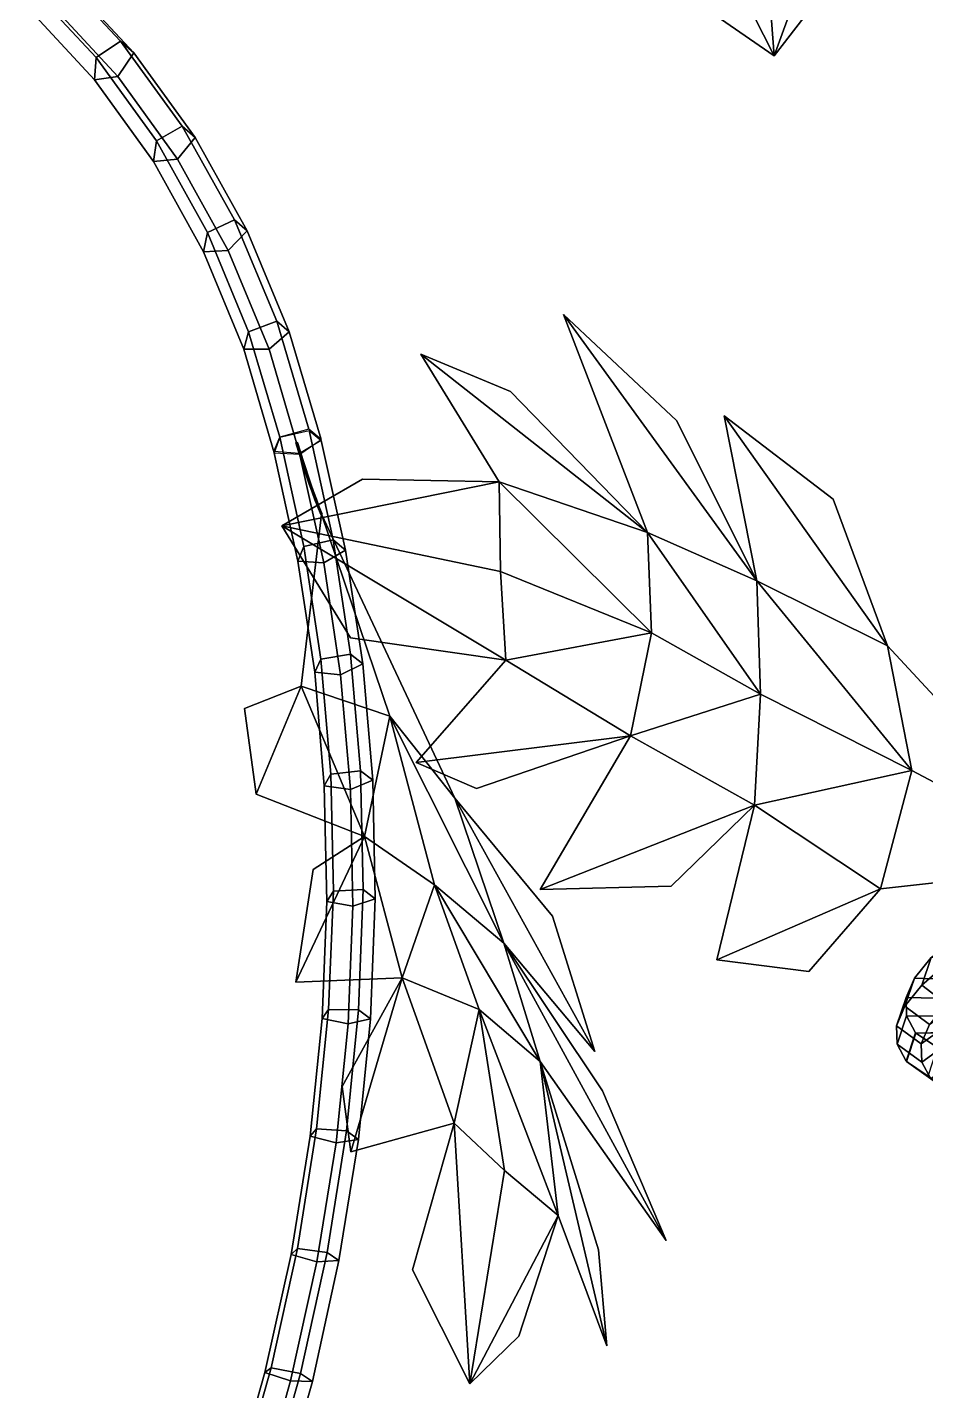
# Model space of a CAD drawing. Header units: metres. Extents: x -349 to 464, y -383 to 362.
# Drawn here: x -6.1 to 35.1, y -124.9 to -62.4 of the extents above; entities that cross this region are included whole.
import ezdxf

# ---------------------------------------------------------------- set-up
doc = ezdxf.new("R2010")
doc.units = ezdxf.units.M

msp = doc.modelspace()

# ---------------------------------------------------------------- linework, layer by layer
at = {"layer": 'Breeder_Leaf', "color": 3}
for points in [[(22.7581, -53.06936, 249.7879), (28.1727, -63.7294, 250.5452), (27.3809, -53.1808, 248.9591)], [(22.7581, -53.06936, 249.7879), (27.3809, -53.1808, 248.9591), (28.1727, -63.7294, 250.5452)], [(22.7581, -53.06936, 249.7879), (23.2559, -60.3267, 249.7705), (28.1727, -63.7294, 250.5452)], [(22.7581, -53.06936, 249.7879), (28.1727, -63.7294, 250.5452), (23.2559, -60.3267, 249.7705)], [(27.3809, -53.1808, 248.9591), (28.1727, -63.7294, 250.5452), (32.01617, -53.1483, 248.2997)], [(27.3809, -53.1808, 248.9591), (32.01617, -53.1483, 248.2997), (28.1727, -63.7294, 250.5452)], [(28.1727, -63.7294, 250.5452), (31.248, -59.7363, 249.2696), (32.01617, -53.1483, 248.2997)], [(28.1727, -63.7294, 250.5452), (32.01617, -53.1483, 248.2997), (31.248, -59.7363, 249.2696)], [(22.3578, -85.5794, 542.5126), (18.511, -75.5834, 544.1774), (27.3765, -87.7882, 548.0969)], [(22.3578, -85.5794, 542.5126), (27.3765, -87.7882, 548.0969), (18.511, -75.5834, 544.1774)], [(18.511, -75.5834, 544.1774), (23.6957, -80.4348, 547.5725), (27.3765, -87.7882, 548.0969)], [(18.511, -75.5834, 544.1774), (27.3765, -87.7882, 548.0969), (23.6957, -80.4348, 547.5725)], [(15.5697, -83.2529, 537.2863), (11.9712, -77.4061, 539.7422), (22.3578, -85.5794, 542.5126)], [(15.5697, -83.2529, 537.2863), (22.3578, -85.5794, 542.5126), (11.9712, -77.4061, 539.7422)], [(11.9712, -77.4061, 539.7422), (16.08, -79.1134, 541.9108), (22.3578, -85.5794, 542.5126)], [(11.9712, -77.4061, 539.7422), (22.3578, -85.5794, 542.5126), (16.08, -79.1134, 541.9108)], [(27.3765, -87.7882, 548.0969), (25.8782, -80.2352, 551.5071), (33.3551, -90.7683, 554.6625)], [(27.3765, -87.7882, 548.0969), (33.3551, -90.7683, 554.6625), (25.8782, -80.2352, 551.5071)], [(25.8782, -80.2352, 551.5071), (30.8772, -84.04655, 554.3348), (33.3551, -90.7683, 554.6625)], [(25.8782, -80.2352, 551.5071), (33.3551, -90.7683, 554.6625), (30.8772, -84.04655, 554.3348)], [(5.6107, -85.2734, 531.9468), (9.2979, -83.1346, 534.9232), (15.5697, -83.2529, 537.2863)], [(5.6107, -85.2734, 531.9468), (15.5697, -83.2529, 537.2863), (9.2979, -83.1346, 534.9232)], [(15.6291, -87.3683, 535.0544), (5.6107, -85.2734, 531.9468), (15.5697, -83.2529, 537.2863)], [(15.6291, -87.3683, 535.0544), (15.5697, -83.2529, 537.2863), (5.6107, -85.2734, 531.9468)], [(22.5442, -90.1741, 540.2346), (15.5697, -83.2529, 537.2863), (22.3578, -85.5794, 542.5126)], [(22.5442, -90.1741, 540.2346), (22.3578, -85.5794, 542.5126), (15.5697, -83.2529, 537.2863)], [(22.5442, -90.1741, 540.2346), (15.6291, -87.3683, 535.0544), (15.5697, -83.2529, 537.2863)], [(22.5442, -90.1741, 540.2346), (15.5697, -83.2529, 537.2863), (15.6291, -87.3683, 535.0544)], [(6.4842, -92.6164, 485.5695), (10.5575, -93.9841, 481.1674), (7.4205, -84.7323, 473.0468)], [(6.4842, -92.6164, 485.5695), (7.4205, -84.7323, 473.0468), (10.5575, -93.9841, 481.1674)], [(7.4205, -84.7323, 473.0468), (10.5575, -93.9841, 481.1674), (13.5386, -97.7473, 476.6567)], [(7.4205, -84.7323, 473.0468), (13.5386, -97.7473, 476.6567), (10.5575, -93.9841, 481.1674)], [(15.8633, -91.4254, 532.6975), (5.6107, -85.2734, 531.9468), (15.6291, -87.3683, 535.0544)], [(15.8633, -91.4254, 532.6975), (15.6291, -87.3683, 535.0544), (5.6107, -85.2734, 531.9468)], [(15.8633, -91.4254, 532.6975), (8.7507, -90.4061, 531.562), (5.6107, -85.2734, 531.9468)], [(15.8633, -91.4254, 532.6975), (5.6107, -85.2734, 531.9468), (8.7507, -90.4061, 531.562)], [(27.5464, -92.9791, 545.518), (22.3578, -85.5794, 542.5126), (27.3765, -87.7882, 548.0969)], [(27.5464, -92.9791, 545.518), (27.3765, -87.7882, 548.0969), (22.3578, -85.5794, 542.5126)], [(27.5464, -92.9791, 545.518), (22.5442, -90.1741, 540.2346), (22.3578, -85.5794, 542.5126)], [(27.5464, -92.9791, 545.518), (22.3578, -85.5794, 542.5126), (22.5442, -90.1741, 540.2346)], [(15.8633, -91.4254, 532.6975), (15.6291, -87.3683, 535.0544), (22.5442, -90.1741, 540.2346)], [(15.8633, -91.4254, 532.6975), (22.5442, -90.1741, 540.2346), (15.6291, -87.3683, 535.0544)], [(34.4834, -96.4858, 551.5913), (27.3765, -87.7882, 548.0969), (33.3551, -90.7683, 554.6625)], [(34.4834, -96.4858, 551.5913), (33.3551, -90.7683, 554.6625), (27.3765, -87.7882, 548.0969)], [(34.4834, -96.4858, 551.5913), (27.5464, -92.9791, 545.518), (27.3765, -87.7882, 548.0969)], [(34.4834, -96.4858, 551.5913), (27.3765, -87.7882, 548.0969), (27.5464, -92.9791, 545.518)], [(21.581, -94.8968, 538.2732), (15.8633, -91.4254, 532.6975), (22.5442, -90.1741, 540.2346)], [(21.581, -94.8968, 538.2732), (22.5442, -90.1741, 540.2346), (15.8633, -91.4254, 532.6975)], [(21.581, -94.8968, 538.2732), (22.5442, -90.1741, 540.2346), (27.5464, -92.9791, 545.518)], [(21.581, -94.8968, 538.2732), (27.5464, -92.9791, 545.518), (22.5442, -90.1741, 540.2346)], [(42.7002, -100.8336, 560.2495), (34.4834, -96.4858, 551.5913), (33.3551, -90.7683, 554.6625)], [(42.7002, -100.8336, 560.2495), (33.3551, -90.7683, 554.6625), (34.4834, -96.4858, 551.5913)], [(21.581, -94.8968, 538.2732), (11.7677, -96.1119, 530.3416), (15.8633, -91.4254, 532.6975)], [(21.581, -94.8968, 538.2732), (15.8633, -91.4254, 532.6975), (11.7677, -96.1119, 530.3416)], [(6.4842, -92.6164, 485.5695), (3.8943, -93.6415, 492.2116), (4.4237, -97.5684, 497.6958)], [(6.4842, -92.6164, 485.5695), (4.4237, -97.5684, 497.6958), (3.8943, -93.6415, 492.2116)], [(6.4842, -92.6164, 485.5695), (4.4237, -97.5684, 497.6958), (9.3945, -99.4993, 491.2122)], [(6.4842, -92.6164, 485.5695), (9.3945, -99.4993, 491.2122), (4.4237, -97.5684, 497.6958)], [(6.4842, -92.6164, 485.5695), (9.3945, -99.4993, 491.2122), (10.5575, -93.9841, 481.1674)], [(6.4842, -92.6164, 485.5695), (10.5575, -93.9841, 481.1674), (9.3945, -99.4993, 491.2122)], [(27.2657, -98.06477, 542.7551), (21.581, -94.8968, 538.2732), (27.5464, -92.9791, 545.518)], [(27.2657, -98.06477, 542.7551), (27.5464, -92.9791, 545.518), (21.581, -94.8968, 538.2732)], [(27.2657, -98.06477, 542.7551), (27.5464, -92.9791, 545.518), (34.4834, -96.4858, 551.5913)], [(27.2657, -98.06477, 542.7551), (34.4834, -96.4858, 551.5913), (27.5464, -92.9791, 545.518)], [(9.3945, -99.4993, 491.2122), (12.6065, -101.722, 486.9322), (10.5575, -93.9841, 481.1674)], [(9.3945, -99.4993, 491.2122), (10.5575, -93.9841, 481.1674), (12.6065, -101.722, 486.9322)], [(10.5575, -93.9841, 481.1674), (15.7727, -104.3892, 482.8718), (13.5386, -97.7473, 476.6567)], [(10.5575, -93.9841, 481.1674), (13.5386, -97.7473, 476.6567), (15.7727, -104.3892, 482.8718)], [(10.5575, -93.9841, 481.1674), (12.6065, -101.722, 486.9322), (15.7727, -104.3892, 482.8718)], [(10.5575, -93.9841, 481.1674), (15.7727, -104.3892, 482.8718), (12.6065, -101.722, 486.9322)], [(21.581, -94.8968, 538.2732), (14.5302, -97.3045, 532.0587), (11.7677, -96.1119, 530.3416)], [(21.581, -94.8968, 538.2732), (11.7677, -96.1119, 530.3416), (14.5302, -97.3045, 532.0587)], [(27.2657, -98.06477, 542.7551), (17.4367, -101.9348, 531.1854), (21.581, -94.8968, 538.2732)], [(27.2657, -98.06477, 542.7551), (21.581, -94.8968, 538.2732), (17.4367, -101.9348, 531.1854)], [(33.04763, -101.8982, 549.0446), (27.2657, -98.06477, 542.7551), (34.4834, -96.4858, 551.5913)], [(33.04763, -101.8982, 549.0446), (34.4834, -96.4858, 551.5913), (27.2657, -98.06477, 542.7551)], [(33.04763, -101.8982, 549.0446), (34.4834, -96.4858, 551.5913), (42.7002, -100.8336, 560.2495)], [(33.04763, -101.8982, 549.0446), (42.7002, -100.8336, 560.2495), (34.4834, -96.4858, 551.5913)], [(15.7727, -104.3892, 482.8718), (19.9515, -109.364, 477.5136), (13.5386, -97.7473, 476.6567)], [(15.7727, -104.3892, 482.8718), (13.5386, -97.7473, 476.6567), (19.9515, -109.364, 477.5136)], [(19.9515, -109.364, 477.5136), (18.01659, -103.1603, 475.2153), (13.5386, -97.7473, 476.6567)], [(19.9515, -109.364, 477.5136), (13.5386, -97.7473, 476.6567), (18.01659, -103.1603, 475.2153)], [(27.2657, -98.06477, 542.7551), (23.4522, -101.7829, 536.4878), (17.4367, -101.9348, 531.1854)], [(27.2657, -98.06477, 542.7551), (17.4367, -101.9348, 531.1854), (23.4522, -101.7829, 536.4878)], [(33.04763, -101.8982, 549.0446), (25.5359, -105.1609, 538.6166), (27.2657, -98.06477, 542.7551)], [(33.04763, -101.8982, 549.0446), (27.2657, -98.06477, 542.7551), (25.5359, -105.1609, 538.6166)], [(9.3945, -99.4993, 491.2122), (6.2395, -106.1819, 505.0264), (11.1258, -105.9848, 495.3812)], [(9.3945, -99.4993, 491.2122), (11.1258, -105.9848, 495.3812), (6.2395, -106.1819, 505.0264)], [(9.3945, -99.4993, 491.2122), (7.04162, -101.0133, 498.9464), (6.2395, -106.1819, 505.0264)], [(9.3945, -99.4993, 491.2122), (6.2395, -106.1819, 505.0264), (7.04162, -101.0133, 498.9464)], [(9.3945, -99.4993, 491.2122), (11.1258, -105.9848, 495.3812), (12.6065, -101.722, 486.9322)], [(9.3945, -99.4993, 491.2122), (12.6065, -101.722, 486.9322), (11.1258, -105.9848, 495.3812)], [(11.1258, -105.9848, 495.3812), (14.6494, -107.4305, 491.8354), (12.6065, -101.722, 486.9322)], [(11.1258, -105.9848, 495.3812), (12.6065, -101.722, 486.9322), (14.6494, -107.4305, 491.8354)], [(12.6065, -101.722, 486.9322), (17.4377, -109.8229, 488.2526), (15.7727, -104.3892, 482.8718)], [(12.6065, -101.722, 486.9322), (15.7727, -104.3892, 482.8718), (17.4377, -109.8229, 488.2526)], [(12.6065, -101.722, 486.9322), (14.6494, -107.4305, 491.8354), (17.4377, -109.8229, 488.2526)], [(12.6065, -101.722, 486.9322), (17.4377, -109.8229, 488.2526), (14.6494, -107.4305, 491.8354)], [(33.04763, -101.8982, 549.0446), (29.76, -105.6863, 543.8757), (25.5359, -105.1609, 538.6166)], [(33.04763, -101.8982, 549.0446), (25.5359, -105.1609, 538.6166), (29.76, -105.6863, 543.8757)], [(17.4377, -109.8229, 488.2526), (23.2127, -118.0252, 484.1461), (15.7727, -104.3892, 482.8718)], [(17.4377, -109.8229, 488.2526), (15.7727, -104.3892, 482.8718), (23.2127, -118.0252, 484.1461)], [(23.2127, -118.0252, 484.1461), (20.3018, -111.1596, 481.6291), (15.7727, -104.3892, 482.8718)], [(23.2127, -118.0252, 484.1461), (15.7727, -104.3892, 482.8718), (20.3018, -111.1596, 481.6291)], [(11.1258, -105.9848, 495.3812), (8.375, -110.9667, 503.239), (8.7609, -113.9531, 504.952)], [(11.1258, -105.9848, 495.3812), (8.7609, -113.9531, 504.952), (8.375, -110.9667, 503.239)], [(11.1258, -105.9848, 495.3812), (8.7609, -113.9531, 504.952), (13.5015, -112.6402, 500.4697)], [(11.1258, -105.9848, 495.3812), (13.5015, -112.6402, 500.4697), (8.7609, -113.9531, 504.952)], [(11.1258, -105.9848, 495.3812), (13.5015, -112.6402, 500.4697), (14.6494, -107.4305, 491.8354)], [(11.1258, -105.9848, 495.3812), (14.6494, -107.4305, 491.8354), (13.5015, -112.6402, 500.4697)], [(13.5015, -112.6402, 500.4697), (15.8021, -114.8153, 496.999), (14.6494, -107.4305, 491.8354)], [(13.5015, -112.6402, 500.4697), (14.6494, -107.4305, 491.8354), (15.8021, -114.8153, 496.999)], [(14.6494, -107.4305, 491.8354), (18.2751, -116.8649, 493.5925), (17.4377, -109.8229, 488.2526)], [(14.6494, -107.4305, 491.8354), (17.4377, -109.8229, 488.2526), (18.2751, -116.8649, 493.5925)], [(14.6494, -107.4305, 491.8354), (15.8021, -114.8153, 496.999), (18.2751, -116.8649, 493.5925)], [(14.6494, -107.4305, 491.8354), (18.2751, -116.8649, 493.5925), (15.8021, -114.8153, 496.999)], [(18.2751, -116.8649, 493.5925), (20.4932, -122.8508, 490.069), (17.4377, -109.8229, 488.2526)], [(18.2751, -116.8649, 493.5925), (17.4377, -109.8229, 488.2526), (20.4932, -122.8508, 490.069)], [(20.4932, -122.8508, 490.069), (20.1188, -118.4391, 487.8562), (17.4377, -109.8229, 488.2526)], [(20.4932, -122.8508, 490.069), (17.4377, -109.8229, 488.2526), (20.1188, -118.4391, 487.8562)], [(13.5015, -112.6402, 500.4697), (11.5896, -119.3556, 502.5107), (14.2133, -124.585, 501.0541)], [(13.5015, -112.6402, 500.4697), (14.2133, -124.585, 501.0541), (11.5896, -119.3556, 502.5107)], [(13.5015, -112.6402, 500.4697), (14.2133, -124.585, 501.0541), (15.8021, -114.8153, 496.999)], [(13.5015, -112.6402, 500.4697), (15.8021, -114.8153, 496.999), (14.2133, -124.585, 501.0541)], [(15.8021, -114.8153, 496.999), (14.2133, -124.585, 501.0541), (18.2751, -116.8649, 493.5925)], [(15.8021, -114.8153, 496.999), (18.2751, -116.8649, 493.5925), (14.2133, -124.585, 501.0541)], [(14.2133, -124.585, 501.0541), (16.4694, -122.403, 496.9095), (18.2751, -116.8649, 493.5925)], [(14.2133, -124.585, 501.0541), (18.2751, -116.8649, 493.5925), (16.4694, -122.403, 496.9095)]]:
    msp.add_3dface(points, dxfattribs=at)
at = {"layer": 'Breeder_Petiole', "color": 3}
for points in [[(-5.00694, -59.6003, 456.051), (-1.7863, -63.05498, 459.4606), (-2.9032, -63.8136, 459.7438), (-6.04867, -60.4317, 456.407)], [(-4.3786, -60.1415, 454.9485), (-1.1739, -63.5863, 458.3445), (-1.7863, -63.05498, 459.4606), (-5.00694, -59.6003, 456.051)], [(-6.04867, -60.4317, 456.407), (-2.9032, -63.8136, 459.7438), (-2.9787, -64.832, 458.782), (-6.06078, -61.5059, 455.5047)], [(-5.02624, -61.3125, 454.6128), (-1.9066, -64.6783, 457.9274), (-1.1739, -63.5863, 458.3445), (-4.3786, -60.1415, 454.9485)], [(-6.06078, -61.5059, 455.5047), (-2.9787, -64.832, 458.782), (-1.9066, -64.6783, 457.9274), (-5.02624, -61.3125, 454.6128)], [(-1.7863, -63.05498, 459.4606), (1.03756, -66.9502, 462.7446), (-0.146, -67.6262, 462.9574), (-2.9032, -63.8136, 459.7438)], [(-1.1739, -63.5863, 458.3445), (1.6354, -67.4697, 461.615), (1.03756, -66.9502, 462.7446), (-1.7863, -63.05498, 459.4606)], [(-1.9066, -64.6783, 457.9274), (0.8268, -68.4715, 461.1192), (1.6354, -67.4697, 461.615), (-1.1739, -63.5863, 458.3445)], [(-2.9032, -63.8136, 459.7438), (-0.146, -67.6262, 462.9574), (-0.2782, -68.5806, 461.9377), (-2.9787, -64.832, 458.782)], [(-2.9787, -64.832, 458.782), (-0.2782, -68.5806, 461.9377), (0.8268, -68.4715, 461.1192), (-1.9066, -64.6783, 457.9274)], [(1.03756, -66.9502, 462.7446), (3.4334, -71.2436, 465.8685), (2.1921, -71.8278, 466.0143), (-0.146, -67.6262, 462.9574)], [(0.8268, -68.4715, 461.1192), (3.1437, -72.6506, 464.1548), (4.01818, -71.7493, 464.7259), (1.6354, -67.4697, 461.615)], [(1.6354, -67.4697, 461.615), (4.01818, -71.7493, 464.7259), (3.4334, -71.2436, 465.8685), (1.03756, -66.9502, 462.7446)], [(-0.146, -67.6262, 462.9574), (2.1921, -71.8278, 466.0143), (2.01044, -72.7105, 464.9392), (-0.2782, -68.5806, 461.9377)], [(-0.2782, -68.5806, 461.9377), (2.01044, -72.7105, 464.9392), (3.1437, -72.6506, 464.1548), (0.8268, -68.4715, 461.1192)], [(2.1921, -71.8278, 466.0143), (4.08533, -76.3724, 468.8826), (3.8617, -77.1766, 467.755), (2.01044, -72.7105, 464.9392)], [(3.4334, -71.2436, 465.8685), (5.3744, -75.8881, 468.8), (4.08533, -76.3724, 468.8826), (2.1921, -71.8278, 466.0143)], [(3.1437, -72.6506, 464.1548), (5.01809, -77.17, 467.0026), (5.9476, -76.3782, 467.6447), (4.01818, -71.7493, 464.7259)], [(4.01818, -71.7493, 464.7259), (5.9476, -76.3782, 467.6447), (5.3744, -75.8881, 468.8), (3.4334, -71.2436, 465.8685)], [(2.01044, -72.7105, 464.9392), (3.8617, -77.1766, 467.755), (5.01809, -77.17, 467.0026), (3.1437, -72.6506, 464.1548)], [(5.3744, -75.8881, 468.8), (6.8387, -80.8331, 471.5084), (5.512, -81.2106, 471.5326), (4.08533, -76.3724, 468.8826)], [(5.9476, -76.3782, 467.6447), (7.402, -81.306, 470.3412), (6.8387, -80.8331, 471.5084), (5.3744, -75.8881, 468.8)], [(4.08533, -76.3724, 468.8826), (5.512, -81.2106, 471.5326), (5.2547, -81.9302, 470.3561), (3.8617, -77.1766, 467.755)], [(5.01809, -77.17, 467.0026), (6.4286, -81.9802, 469.6332), (7.402, -81.306, 470.3412), (5.9476, -76.3782, 467.6447)], [(3.8617, -77.1766, 467.755), (5.2547, -81.9302, 470.3561), (6.4286, -81.9802, 469.6332), (5.01809, -77.17, 467.0026)], [(5.5103, -81.1995, 471.5279), (6.6186, -86.2211, 474.0234), (6.3444, -86.8815, 472.8164), (5.2362, -81.8599, 470.3209)], [(6.8561, -80.8962, 471.5406), (7.9643, -85.9178, 474.0361), (6.6186, -86.2211, 474.0234), (5.5103, -81.1995, 471.5279)], [(7.4145, -81.3567, 470.3661), (8.5228, -86.3782, 472.8616), (7.9643, -85.9178, 474.0361), (6.8561, -80.8962, 471.5406)], [(6.2559, -81.4438, 470.7049), (6.3752, -81.8354, 470.9318), (6.3667, -81.8609, 470.8922), (6.2473, -81.4696, 470.665)], [(6.2473, -81.4696, 470.665), (6.3667, -81.8609, 470.8922), (6.4069, -81.8629, 470.8677), (6.2878, -81.4716, 470.6403)], [(6.3014, -81.4305, 470.7039), (6.4204, -81.8222, 470.9308), (6.3752, -81.8354, 470.9318), (6.2559, -81.4438, 470.7049)], [(6.2878, -81.4716, 470.6403), (6.4069, -81.8629, 470.8677), (6.4399, -81.8391, 470.8914), (6.321, -81.4476, 470.6642)], [(6.321, -81.4476, 470.6642), (6.4399, -81.8391, 470.8914), (6.4204, -81.8222, 470.9308), (6.3014, -81.4305, 470.7039)], [(6.3752, -81.8354, 470.9318), (6.4964, -82.2202, 471.1679), (6.4883, -82.2466, 471.1292), (6.3667, -81.8609, 470.8922)], [(6.4204, -81.8222, 470.9308), (6.5411, -82.2069, 471.1667), (6.4964, -82.2202, 471.1679), (6.3752, -81.8354, 470.9318)], [(6.4069, -81.8629, 470.8677), (6.5282, -82.2488, 471.105), (6.5607, -82.2244, 471.1281), (6.4399, -81.8391, 470.8914)], [(6.4191, -81.9488, 469.6166), (7.5274, -86.9704, 472.1121), (8.5228, -86.3782, 472.8616), (7.4145, -81.3567, 470.3661)], [(6.4399, -81.8391, 470.8914), (6.5607, -82.2244, 471.1281), (6.5411, -82.2069, 471.1667), (6.4204, -81.8222, 470.9308)], [(5.2362, -81.8599, 470.3209), (6.3444, -86.8815, 472.8164), (7.5274, -86.9704, 472.1121), (6.4191, -81.9488, 469.6166)], [(6.3667, -81.8609, 470.8922), (6.4883, -82.2466, 471.1292), (6.5282, -82.2488, 471.105), (6.4069, -81.8629, 470.8677)], [(6.4964, -82.2202, 471.1679), (6.6195, -82.5986, 471.4132), (6.6117, -82.6257, 471.3754), (6.4883, -82.2466, 471.1292)], [(6.4883, -82.2466, 471.1292), (6.6117, -82.6257, 471.3754), (6.6515, -82.6282, 471.3516), (6.5282, -82.2488, 471.105)], [(6.5411, -82.2069, 471.1667), (6.6638, -82.5851, 471.4119), (6.6195, -82.5986, 471.4132), (6.4964, -82.2202, 471.1679)], [(6.5282, -82.2488, 471.105), (6.6515, -82.6282, 471.3516), (6.6835, -82.6033, 471.3741), (6.5607, -82.2244, 471.1281)], [(6.5607, -82.2244, 471.1281), (6.6835, -82.6033, 471.3741), (6.6638, -82.5851, 471.4119), (6.5411, -82.2069, 471.1667)], [(6.6195, -82.5986, 471.4132), (6.7445, -82.9703, 471.6677), (6.7371, -82.9981, 471.6308), (6.6117, -82.6257, 471.3754)], [(6.6117, -82.6257, 471.3754), (6.7371, -82.9981, 471.6308), (6.7766, -83.00092, 471.6074), (6.6515, -82.6282, 471.3516)], [(6.6638, -82.5851, 471.4119), (6.7884, -82.9566, 471.6662), (6.7445, -82.9703, 471.6677), (6.6195, -82.5986, 471.4132)], [(6.6515, -82.6282, 471.3516), (6.7766, -83.00092, 471.6074), (6.8081, -82.9754, 471.6291), (6.6835, -82.6033, 471.3741)], [(6.6835, -82.6033, 471.3741), (6.8081, -82.9754, 471.6291), (6.7884, -82.9566, 471.6662), (6.6638, -82.5851, 471.4119)], [(6.7445, -82.9703, 471.6677), (6.8712, -83.3351, 471.9312), (6.8642, -83.3635, 471.8951), (6.7371, -82.9981, 471.6308)], [(6.7371, -82.9981, 471.6308), (6.8642, -83.3635, 471.8951), (6.9035, -83.3666, 471.8721), (6.7766, -83.00092, 471.6074)], [(6.7884, -82.9566, 471.6662), (6.9147, -83.3212, 471.9295), (6.8712, -83.3351, 471.9312), (6.7445, -82.9703, 471.6677)], [(6.7766, -83.00092, 471.6074), (6.9035, -83.3666, 471.8721), (6.9345, -83.3405, 471.8932), (6.8081, -82.9754, 471.6291)], [(6.8081, -82.9754, 471.6291), (6.9345, -83.3405, 471.8932), (6.9147, -83.3212, 471.9295), (6.7884, -82.9566, 471.6662)], [(6.8712, -83.3351, 471.9312), (6.9997, -83.6927, 472.2035), (6.993, -83.7218, 472.1684), (6.8642, -83.3635, 471.8951)], [(6.8642, -83.3635, 471.8951), (6.993, -83.7218, 472.1684), (7.03212, -83.7251, 472.1457), (6.9035, -83.3666, 471.8721)], [(6.9147, -83.3212, 471.9295), (7.04274, -83.6787, 472.2016), (6.9997, -83.6927, 472.2035), (6.8712, -83.3351, 471.9312)], [(6.9035, -83.3666, 471.8721), (7.03212, -83.7251, 472.1457), (7.06266, -83.6986, 472.1661), (6.9345, -83.3405, 471.8932)], [(6.9345, -83.3405, 471.8932), (7.06266, -83.6986, 472.1661), (7.04274, -83.6787, 472.2016), (6.9147, -83.3212, 471.9295)], [(6.9997, -83.6927, 472.2035), (7.1297, -84.04301, 472.4844), (7.1234, -84.07275, 472.4503), (6.993, -83.7218, 472.1684)], [(6.993, -83.7218, 472.1684), (7.1234, -84.07275, 472.4503), (7.1623, -84.07625, 472.4279), (7.03212, -83.7251, 472.1457)], [(7.04274, -83.6787, 472.2016), (7.1723, -84.02883, 472.4824), (7.1297, -84.04301, 472.4844), (6.9997, -83.6927, 472.2035)], [(7.03212, -83.7251, 472.1457), (7.1623, -84.07625, 472.4279), (7.1923, -84.04926, 472.4477), (7.06266, -83.6986, 472.1661)], [(7.06266, -83.6986, 472.1661), (7.1923, -84.04926, 472.4477), (7.1723, -84.02883, 472.4824), (7.04274, -83.6787, 472.2016)], [(7.1297, -84.04301, 472.4844), (7.2613, -84.3857, 472.7738), (7.2554, -84.416, 472.7406), (7.1234, -84.07275, 472.4503)], [(7.1234, -84.07275, 472.4503), (7.2554, -84.416, 472.7406), (7.294, -84.4197, 472.7187), (7.1623, -84.07625, 472.4279)], [(7.1723, -84.02883, 472.4824), (7.3035, -84.3714, 472.7716), (7.2613, -84.3857, 472.7738), (7.1297, -84.04301, 472.4844)], [(7.1623, -84.07625, 472.4279), (7.294, -84.4197, 472.7187), (7.3236, -84.3923, 472.7377), (7.1923, -84.04926, 472.4477)], [(7.1923, -84.04926, 472.4477), (7.3236, -84.3923, 472.7377), (7.3035, -84.3714, 472.7716), (7.1723, -84.02883, 472.4824)], [(7.2613, -84.3857, 472.7738), (7.3942, -84.7205, 473.0717), (7.3886, -84.7517, 473.0392), (7.2554, -84.416, 472.7406)], [(7.2554, -84.416, 472.7406), (7.3886, -84.7517, 473.0392), (7.4273, -84.7556, 473.0175), (7.294, -84.4197, 472.7187)], [(7.3035, -84.3714, 472.7716), (7.4363, -84.706, 473.0693), (7.3942, -84.7205, 473.0717), (7.2613, -84.3857, 472.7738)], [(7.294, -84.4197, 472.7187), (7.4273, -84.7556, 473.0175), (7.4566, -84.7275, 473.036), (7.3236, -84.3923, 472.7377)], [(7.3236, -84.3923, 472.7377), (7.4566, -84.7275, 473.036), (7.4363, -84.706, 473.0693), (7.3035, -84.3714, 472.7716)], [(6.6186, -86.2211, 474.0234), (7.3988, -91.3741, 476.3414), (7.1117, -91.9731, 475.1058), (6.3444, -86.8815, 472.8164)], [(7.9643, -85.9178, 474.0361), (8.7588, -91.1472, 476.3884), (7.3988, -91.3741, 476.3414), (6.6186, -86.2211, 474.0234)], [(8.5228, -86.3782, 472.8616), (9.3132, -91.5946, 475.207), (8.7588, -91.1472, 476.3884), (7.9643, -85.9178, 474.0361)], [(7.5274, -86.9704, 472.1121), (8.3011, -92.1021, 474.4188), (9.3132, -91.5946, 475.207), (8.5228, -86.3782, 472.8616)], [(6.3444, -86.8815, 472.8164), (7.1117, -91.9731, 475.1058), (8.3011, -92.1021, 474.4188), (7.5274, -86.9704, 472.1121)], [(8.7588, -91.1472, 476.3884), (9.218, -96.4959, 478.5543), (7.8487, -96.6445, 478.4757), (7.3988, -91.3741, 476.3414)], [(9.3132, -91.5946, 475.207), (9.7693, -96.9298, 477.3664), (9.218, -96.4959, 478.5543), (8.7588, -91.1472, 476.3884)], [(7.3988, -91.3741, 476.3414), (7.8487, -96.6445, 478.4757), (7.5525, -97.1806, 477.2136), (7.1117, -91.9731, 475.1058)], [(8.3011, -92.1021, 474.4188), (8.7459, -97.3505, 476.5426), (9.7693, -96.9298, 477.3664), (9.3132, -91.5946, 475.207)], [(7.1117, -91.9731, 475.1058), (7.5525, -97.1806, 477.2136), (8.7459, -97.3505, 476.5426), (8.3011, -92.1021, 474.4188)], [(7.8487, -96.6445, 478.4757), (7.9658, -102.0068, 480.4164), (7.6646, -102.4787, 479.1301), (7.5525, -97.1806, 477.2136)], [(9.218, -96.4959, 478.5543), (9.3395, -101.9381, 480.5239), (7.9658, -102.0068, 480.4164), (7.8487, -96.6445, 478.4757)], [(9.7693, -96.9298, 477.3664), (9.8885, -102.3581, 479.33), (9.3395, -101.9381, 480.5239), (9.218, -96.4959, 478.5543)], [(7.5525, -97.1806, 477.2136), (7.6646, -102.4787, 479.1301), (8.8593, -102.6903, 478.4735), (8.7459, -97.3505, 476.5426)], [(8.7459, -97.3505, 476.5426), (8.8593, -102.6903, 478.4735), (9.8885, -102.3581, 479.33), (9.7693, -96.9298, 477.3664)], [(7.9658, -102.0068, 480.4164), (7.7494, -107.4351, 482.1546), (7.447, -107.8417, 480.8464), (7.6646, -102.4787, 479.1301)], [(9.3395, -101.9381, 480.5239), (9.1224, -107.4474, 482.2879), (7.7494, -107.4351, 482.1546), (7.9658, -102.0068, 480.4164)], [(8.8593, -102.6903, 478.4735), (8.6405, -108.0955, 480.2026), (9.6701, -107.8532, 481.0884), (9.8885, -102.3581, 479.33)], [(9.8885, -102.3581, 479.33), (9.6701, -107.8532, 481.0884), (9.1224, -107.4474, 482.2879), (9.3395, -101.9381, 480.5239)], [(7.6646, -102.4787, 479.1301), (7.447, -107.8417, 480.8464), (8.6405, -108.0955, 480.2026), (8.8593, -102.6903, 478.4735)], [(36.1022, -105.3097, 542.9265), (34.9349, -106.3154, 537.3383), (35.3682, -105.0449, 537.0197), (36.5266, -104.0477, 542.5656)], [(34.9349, -106.3154, 537.3383), (34.1597, -107.2726, 531.6739), (34.5987, -105.9941, 531.3984), (35.3682, -105.0449, 537.0197)], [(35.3682, -105.0449, 537.0197), (34.5987, -105.9941, 531.3984), (35.9659, -106.0353, 531.2188), (36.7196, -105.1038, 536.7486)], [(37.193, -106.1804, 542.7842), (36.04292, -107.1726, 537.2613), (34.9349, -106.3154, 537.3383), (36.1022, -105.3097, 542.9265)], [(34.1597, -107.2726, 531.6739), (33.78, -108.1762, 525.9606), (34.2219, -106.89, 525.7285), (34.5987, -105.9941, 531.3984)], [(34.5987, -105.9941, 531.3984), (34.2219, -106.89, 525.7285), (35.5985, -106.9145, 525.6414), (35.9659, -106.0353, 531.2188)], [(36.04292, -107.1726, 537.2613), (35.2801, -108.1168, 531.6634), (34.1597, -107.2726, 531.6739), (34.9349, -106.3154, 537.3383)], [(7.7494, -107.4351, 482.1546), (7.2001, -112.9031, 483.6822), (6.9007, -113.2438, 482.3546), (7.447, -107.8417, 480.8464)], [(9.1224, -107.4474, 482.2879), (8.5676, -112.9971, 483.8383), (7.2001, -112.9031, 483.6822), (7.7494, -107.4351, 482.1546)], [(9.6701, -107.8532, 481.0884), (9.1147, -113.3885, 482.6338), (8.5676, -112.9971, 483.8383), (9.1224, -107.4474, 482.2879)], [(33.78, -108.1762, 525.9606), (33.7978, -109.0213, 520.2258), (34.2394, -107.728, 520.0372), (34.2219, -106.89, 525.7285)], [(35.2801, -108.1168, 531.6634), (34.9083, -109.008, 526.0174), (33.78, -108.1762, 525.9606), (34.1597, -107.2726, 531.6739)], [(34.2219, -106.89, 525.7285), (34.2394, -107.728, 520.0372), (35.619, -107.7366, 520.0433), (35.5985, -106.9145, 525.6414)], [(36.3846, -107.3397, 531.3817), (36.02033, -108.2159, 525.819), (34.9083, -109.008, 526.0174), (35.2801, -108.1168, 531.6634)], [(7.447, -107.8417, 480.8464), (6.9007, -113.2438, 482.3546), (8.09048, -113.54, 481.7221), (8.6405, -108.0955, 480.2026)], [(8.6405, -108.0955, 480.2026), (8.09048, -113.54, 481.7221), (9.1147, -113.3885, 482.6338), (9.6701, -107.8532, 481.0884)], [(33.7978, -109.0213, 520.2258), (34.2128, -109.8035, 514.4971), (34.6512, -108.5035, 514.352), (34.2394, -107.728, 520.0372)], [(34.2394, -107.728, 520.0372), (34.6512, -108.5035, 514.352), (36.02724, -108.4972, 514.4514), (35.619, -107.7366, 520.0433)], [(34.9083, -109.008, 526.0174), (34.9292, -109.8414, 520.3504), (33.7978, -109.0213, 520.2258), (33.78, -108.1762, 525.9606)], [(34.2287, -109.8218, 514.3784), (35.2232, -110.4902, 508.7895), (35.6499, -109.1807, 508.7088), (34.6554, -108.5123, 514.2977)], [(34.6554, -108.5123, 514.2977), (35.6499, -109.1807, 508.7088), (37.00848, -109.1528, 508.9472), (36.01401, -108.4844, 514.5361)], [(36.02033, -108.2159, 525.819), (36.04286, -109.0352, 520.2358), (34.9292, -109.8414, 520.3504), (34.9083, -109.008, 526.0174)], [(34.9292, -109.8414, 520.3504), (35.3426, -110.6126, 514.6897), (34.2128, -109.8035, 514.4971), (33.7978, -109.0213, 520.2258)], [(36.04286, -109.0352, 520.2358), (36.452, -109.7932, 514.6589), (35.3426, -110.6126, 514.6897), (34.9292, -109.8414, 520.3504)], [(35.348, -110.6148, 514.6724), (36.3424, -111.2832, 509.0834), (35.2232, -110.4902, 508.7895), (34.2287, -109.8218, 514.3784)], [(7.2001, -112.9031, 483.6822), (6.3204, -118.3844, 484.9924), (6.02806, -118.6586, 483.6479), (6.9007, -113.2438, 482.3546)], [(8.5676, -112.9971, 483.8383), (7.6773, -118.5604, 485.168), (6.3204, -118.3844, 484.9924), (7.2001, -112.9031, 483.6822)], [(9.1147, -113.3885, 482.6338), (8.2249, -118.9371, 483.959), (7.6773, -118.5604, 485.168), (8.5676, -112.9971, 483.8383)], [(6.9007, -113.2438, 482.3546), (6.02806, -118.6586, 483.6479), (7.2114, -118.9975, 483.025), (8.09048, -113.54, 481.7221)], [(8.09048, -113.54, 481.7221), (7.2114, -118.9975, 483.025), (8.2249, -118.9371, 483.959), (9.1147, -113.3885, 482.6338)], [(6.3204, -118.3844, 484.9924), (5.1142, -123.8524, 486.0791), (4.8328, -124.0601, 484.7205), (6.02806, -118.6586, 483.6479)], [(6.02806, -118.6586, 483.6479), (4.8328, -124.0601, 484.7205), (6.00735, -124.4415, 484.1053), (7.2114, -118.9975, 483.025)], [(7.6773, -118.5604, 485.168), (6.4558, -124.1104, 486.2709), (5.1142, -123.8524, 486.0791), (6.3204, -118.3844, 484.9924)], [(8.2249, -118.9371, 483.959), (7.00464, -124.4724, 485.0581), (6.4558, -124.1104, 486.2709), (7.6773, -118.5604, 485.168)], [(7.2114, -118.9975, 483.025), (6.00735, -124.4415, 484.1053), (7.00464, -124.4724, 485.0581), (8.2249, -118.9371, 483.959)], [(5.1142, -123.8524, 486.0791), (3.5871, -129.2806, 486.9376), (3.3207, -129.4221, 485.5675), (4.8328, -124.0601, 484.7205)], [(4.8328, -124.0601, 484.7205), (3.3207, -129.4221, 485.5675), (4.4838, -129.8457, 484.9584), (6.00735, -124.4415, 484.1053)], [(6.4558, -124.1104, 486.2709), (4.9085, -129.6201, 487.1423), (3.5871, -129.2806, 486.9376), (5.1142, -123.8524, 486.0791)], [(7.00464, -124.4724, 485.0581), (5.4595, -129.9674, 485.9261), (4.9085, -129.6201, 487.1423), (6.4558, -124.1104, 486.2709)], [(6.00735, -124.4415, 484.1053), (4.4838, -129.8457, 484.9584), (5.4595, -129.9674, 485.9261), (7.00464, -124.4724, 485.0581)]]:
    msp.add_3dface(points, dxfattribs=at)

doc.saveas('drawing.dxf')
